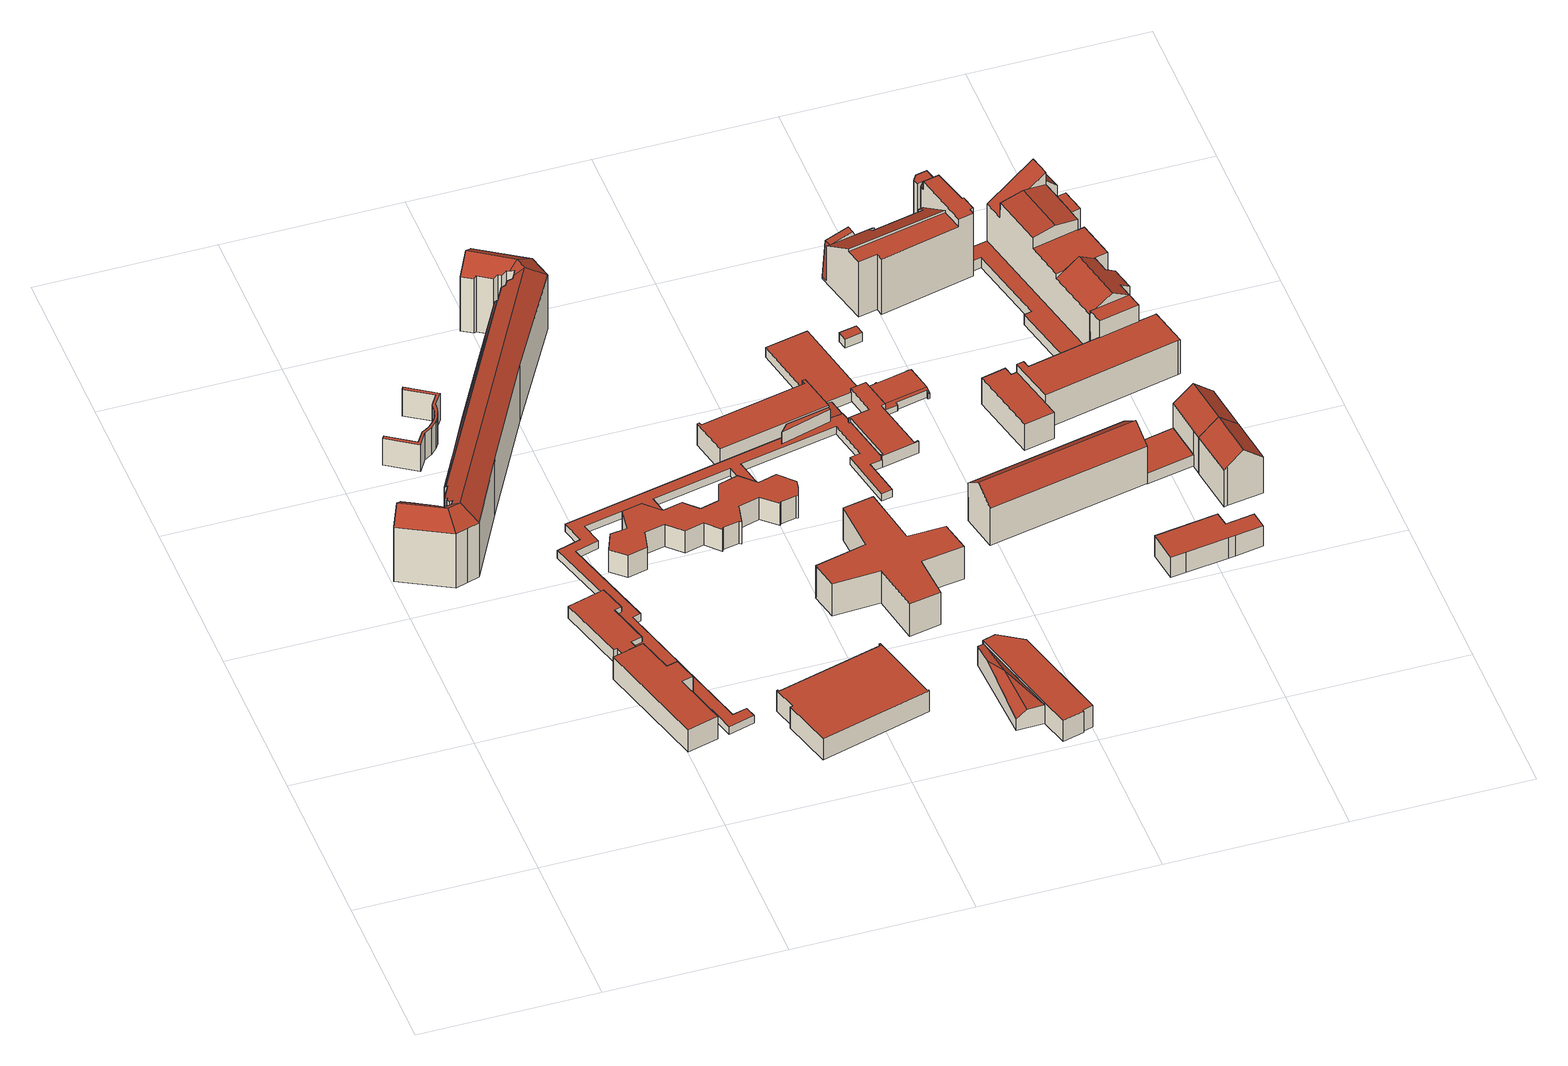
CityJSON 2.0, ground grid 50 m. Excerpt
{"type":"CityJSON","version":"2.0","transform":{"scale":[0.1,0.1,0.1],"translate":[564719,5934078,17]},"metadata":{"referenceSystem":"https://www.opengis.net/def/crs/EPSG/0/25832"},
"CityObjects":{
"building1":{"type":"Building","attributes":{"Gemeindeschluessel":"02000000","Geometrietyp2DReferenz":"3000","function":"31001_2010","roofType":"1000","measuredHeight":7.49,"storeysAboveGround":2},"geometry":[{"type":"MultiSurface","lod":"2","boundaries":[[[0,1,2,3]],[[4,5,6,7]],[[7,6,8,9]],[[9,8,10,11]],[[12,13,14,15]],[[16,17,18,19]],[[3,2,20,21]],[[22,23,24,25,15,14]],[[26,27,28,18,17,22,14,13,29,30]],[[31,32,33,0,3,21,4,7,9,11,24,23,16,19,34,35]],[[12,15,25,10,8,6,5,20,2,1]],[[20,5,4,21]],[[12,1,0,33,29,13]],[[32,31,26,30]],[[35,34,28,27]],[[34,19,18,28]],[[16,23,22,17]],[[31,35,27,26]],[[33,32,30,29]],[[10,25,24,11]]],"semantics":{"surfaces":[{"type":"WallSurface"},{"type":"RoofSurface"},{"type":"GroundSurface"}],"values":[0,0,0,0,0,0,0,0,1,2,1,0,0,0,0,0,0,0,0,0]}}]},
"building2":{"type":"Building","attributes":{"Gemeindeschluessel":"02000000","Geometrietyp2DReferenz":"3000","function":"51009_1610","roofType":"1000","measuredHeight":9},"geometry":[{"type":"MultiSurface","lod":"2","boundaries":[[[36,37,38,39,40,41,42,43,44,45,46,47,48,49,50,51,52,53,54,55,56,57,58,59]],[[60,61,62,63,64,65,66,67,68,69,70,71,72,73,74,75,76,77,78,79,80,81,82,83]],[[83,82,37,36]],[[82,81,38,37]],[[81,80,39,38]],[[80,79,40,39]],[[79,78,41,40]],[[78,77,42,41]],[[77,76,43,42]],[[76,75,44,43]],[[75,74,45,44]],[[74,73,46,45]],[[73,72,47,46]],[[72,71,48,47]],[[71,70,49,48]],[[70,69,50,49]],[[69,68,51,50]],[[68,67,52,51]],[[67,66,53,52]],[[66,65,54,53]],[[65,64,55,54]],[[64,63,56,55]],[[63,62,57,56]],[[62,61,58,57]],[[61,60,59,58]],[[60,83,36,59]]],"semantics":{"surfaces":[{"type":"GroundSurface"},{"type":"RoofSurface"},{"type":"WallSurface"}],"values":[0,1,2,2,2,2,2,2,2,2,2,2,2,2,2,2,2,2,2,2,2,2,2,2,2,2]}}]},
"building3":{"type":"Building","attributes":{"Gemeindeschluessel":"02000000","Geometrietyp2DReferenz":"3000","function":"31001_1010","roofType":"3100","measuredHeight":22.39,"storeysAboveGround":5},"geometry":[{"type":"MultiSurface","lod":"2","boundaries":[[[84,85,86,87,88]],[[89,90,91,85,84]],[[92,93,94,95,96]],[[97,98,99,100,101]],[[99,102,103,100]],[[104,91,90,105]],[[105,90,89,106]],[[107,108,109,110]],[[111,112,113,114]],[[114,113,115,116]],[[117,118,108,107]],[[119,120,121,122]],[[122,121,123,124]],[[125,93,92,126]],[[127,128,129,130]],[[131,132,133,134]],[[134,133,135,136]],[[136,135,137,138]],[[139,140,141,142]],[[142,141,143,144]],[[144,143,145,146]],[[146,145,147,148]],[[149,150,151,152]],[[153,154,155,156]],[[157,103,102,158]],[[159,160,161,162]],[[162,161,163,164]],[[164,163,165,166]],[[166,165,167,168]],[[129,128,102,99,85,91]],[[94,93,125,112,111,138,137]],[[127,130,104,105,106,169,159,162,164,166,168,170,171,172,173,119,122,124,117,107,110,174,175,131,134,136,138,111,114,116,153,156,176,177,178,139,142,144,146,148,149,152,157,158]],[[89,84,179,180]],[[181,182,167,165,163,161,160,179,84,88,183]],[[123,121,120,86,85,99,98,155,154,115,113,112,125,126,109,108,118]],[[184,185,101,100,186,147,145,143,141,140]],[[151,150,186,100,103]],[[179,160,159,169,180]],[[89,180,169,106]],[[86,120,119,173,87]],[[104,130,129,91]],[[151,103,157,152]],[[176,156,155,98,97]],[[177,176,97,101,185]],[[185,184,178,177]],[[184,140,139,178]],[[149,148,147,186,150]],[[132,131,175,187]],[[127,158,102,128]],[[175,174,96,95,187]],[[123,118,117,124]],[[115,154,153,116]],[[174,110,109,126,92,96]],[[173,172,183,88,87]],[[181,183,172,171]],[[182,181,171,170]],[[167,182,170,168]],[[132,187,95,94,137,135,133]]],"semantics":{"surfaces":[{"type":"RoofSurface"},{"type":"WallSurface"},{"type":"GroundSurface"}],"values":[0,0,0,0,0,1,1,1,1,1,1,1,1,1,1,1,1,1,1,1,1,1,1,1,1,1,1,1,1,0,1,2,0,0,0,0,0,1,1,1,1,1,1,1,1,1,1,1,1,1,1,1,1,1,1,1,1,0]}}]},
"building4":{"type":"Building","attributes":{"Gemeindeschluessel":"02000000","Geometrietyp2DReferenz":"3000","function":"31001_3210","roofType":"1000","measuredHeight":7.12,"storeysAboveGround":1},"geometry":[{"type":"MultiSurface","lod":"2","boundaries":[[[188,189,190,191]],[[191,190,192,193]],[[193,192,194,195]],[[195,194,196,197]],[[198,199,200,201]],[[201,200,202,203]],[[203,202,189,188]],[[204,205,206,207]],[[206,205,208,209,196,194,192,190,189,202,200,199]],[[198,201,203,188,191,193,195,197,210,211,204,207]],[[198,207,206,199]],[[204,211,208,205]],[[211,210,209,208]],[[210,197,196,209]]],"semantics":{"surfaces":[{"type":"WallSurface"},{"type":"RoofSurface"},{"type":"GroundSurface"}],"values":[0,0,0,0,0,0,0,0,1,2,0,0,0,0]}}]},
"building5":{"type":"Building","attributes":{"Gemeindeschluessel":"02000000","Geometrietyp2DReferenz":"3000","function":"31001_3020","roofType":"1000","measuredHeight":7.54,"storeysAboveGround":2},"geometry":[{"type":"MultiSurface","lod":"2","boundaries":[[[212,213,214,215]],[[216,217,218,219]],[[220,221,222,223]],[[224,225,226,227]],[[228,229,230,231]],[[232,228,231,233,234,235,236,224,227,220,223,237,238,239,240,241,242,243,244,245,246,247,248,216,219,249,250,212,215,251,252,253]],[[254,255,256,257,258,259,222,221,226,225,260,261,262,263,230,229,264,265,266,214,213,267,268,218,217,269,270,271,272,273,274]],[[273,272,245,244]],[[272,271,246,245]],[[269,217,216,248]],[[262,261,235,234]],[[264,229,228,232]],[[226,221,220,227]],[[252,265,264,232]],[[266,265,252,251]],[[263,262,234,233]],[[230,263,233,231]],[[214,266,251,215]],[[260,225,224,236]],[[261,260,236,235]],[[267,213,212,250]],[[268,267,250,249]],[[218,268,249,219]],[[259,258,238,237]],[[222,259,237,223]],[[270,269,248,247]],[[258,257,239,238]],[[271,270,247,246]],[[257,256,240,239]],[[256,255,241,240]],[[255,254,242,241]],[[254,274,243,242]],[[274,273,244,243]],[[252,232,253]]],"semantics":{"surfaces":[{"type":"WallSurface"},{"type":"GroundSurface"},{"type":"RoofSurface"}],"values":[0,0,0,0,0,1,2,0,0,0,0,0,0,0,0,0,0,0,0,0,0,0,0,0,0,0,0,0,0,0,0,0,0,2]}}]},
"building6":{"type":"Building","attributes":{"Gemeindeschluessel":"02000000","Geometrietyp2DReferenz":"3000","function":"51009_1610","roofType":"1000","measuredHeight":6.58},"geometry":[{"type":"MultiSurface","lod":"2","boundaries":[[[275,276,277,278,279]],[[280,281,282,283]],[[284,285,286,287]],[[288,289,290,291]],[[292,293,294,295]],[[296,297,298,299]],[[300,301,302,303]],[[304,305,306,307]],[[308,309,310,311]],[[312,313,314,315]],[[316,317,318,319]],[[320,279,278,321]],[[276,275,322]],[[276,323,277]],[[324,325,326,327]],[[328,329,330,331]],[[332,333,334,335]],[[335,334,336,337]],[[337,336,338,339]],[[340,341,342,343]],[[344,345,346,347]],[[348,349,350,351]],[[285,284,352,353]],[[354,355,287,286]],[[305,304,356,357]],[[358,359,357,356]],[[311,310,359,358]],[[360,361,362,363]],[[315,314,317,316,322,364,365,366]],[[363,362,367,368]],[[344,347,369,360,363,368,340,343,308,311,358,356,304,307,300,303,370,371,372,352,284,287,355,296,299,373,292,295,374,288,291,375,280,283,348,351,376,365,364,320,321,324,327,328,331,332,335,337,339]],[[282,281,377,290,289,378,294,293,379,298,297,354,286,285,353,380,381,382,302,301,306,305,357,359,310,309,342,341,367,362,361,383,346,345,338,336,334,333,330,329,326,325,323,276,322,316,319,312,315,366,384,350,349]],[[350,384,376,351]],[[380,353,352,372]],[[282,349,348,283]],[[382,381,371,370]],[[381,380,372,371]],[[384,366,365,376]],[[302,382,370,303]],[[367,341,340,368]],[[323,325,324,321,278,277]],[[346,383,369,347]],[[330,333,332,331]],[[338,345,344,339]],[[383,361,360,369]],[[326,329,328,327]],[[320,364,322,275,279]],[[313,312,319,318]],[[342,309,308,343]],[[306,301,300,307]],[[298,379,373,299]],[[354,297,296,355]],[[379,293,292,373]],[[294,378,374,295]],[[378,289,288,374]],[[290,377,375,291]],[[377,281,280,375]],[[313,318,317,314]]],"semantics":{"surfaces":[{"type":"RoofSurface"},{"type":"WallSurface"},{"type":"GroundSurface"}],"values":[0,1,1,1,1,1,1,1,1,1,1,1,1,1,1,1,1,1,1,1,1,1,1,1,1,1,1,1,1,1,2,0,1,1,1,1,1,1,1,1,1,1,1,1,1,1,1,1,1,1,1,1,1,1,1,1,1,0]}}]},
"building7":{"type":"Building","attributes":{"Gemeindeschluessel":"02000000","Geometrietyp2DReferenz":"3000","function":"31001_3020","roofType":"1000","measuredHeight":10.84,"storeysAboveGround":3},"geometry":[{"type":"MultiSurface","lod":"2","boundaries":[[[385,386,387,388]],[[389,385,388,390,391,392,393,394,395,396,397,398]],[[399,400,387,386,401,402,403,404,405,406,407,408]],[[408,407,393,392]],[[407,406,394,393]],[[405,404,396,395]],[[402,401,389,398]],[[403,402,398,397]],[[387,400,390,388]],[[401,386,385,389]],[[404,403,397,396]],[[406,405,395,394]],[[399,408,392,391]],[[400,399,391,390]]],"semantics":{"surfaces":[{"type":"WallSurface"},{"type":"GroundSurface"},{"type":"RoofSurface"}],"values":[0,1,2,0,0,0,0,0,0,0,0,0,0,0]}}]},
"building8":{"type":"Building","attributes":{"Gemeindeschluessel":"02000000","Geometrietyp2DReferenz":"3000","function":"31001_3060","roofType":"3500","measuredHeight":8.21,"storeysAboveGround":2},"geometry":[{"type":"MultiSurface","lod":"2","boundaries":[[[409,410,411,412]],[[410,413,414,411]],[[415,416,413,410]],[[417,418,419,420]],[[409,412,418,417,421]],[[417,420,416,415,421]],[[420,419,414,413,416]],[[419,418,412,411,414]],[[409,421,415,410]]],"semantics":{"surfaces":[{"type":"RoofSurface"},{"type":"GroundSurface"},{"type":"WallSurface"}],"values":[0,0,0,1,2,2,2,2,0]}}]},
"building9":{"type":"Building","attributes":{"Gemeindeschluessel":"02000000","Geometrietyp2DReferenz":"3000","function":"31001_3060","roofType":"1000","measuredHeight":7.19,"storeysAboveGround":2},"geometry":[{"type":"MultiSurface","lod":"2","boundaries":[[[422,423,424,425,426,427,428,429,430]],[[431,432,433,434,435,436,437,438,439]],[[431,430,429,432]],[[432,429,428,433]],[[433,428,427,434]],[[434,427,426,435]],[[435,426,425,436]],[[436,425,424,437]],[[437,424,423,438]],[[438,423,422,439]],[[439,422,430,431]]],"semantics":{"surfaces":[{"type":"RoofSurface"},{"type":"GroundSurface"},{"type":"WallSurface"}],"values":[0,1,2,2,2,2,2,2,2,2,2]}}]},
"building10":{"type":"Building","attributes":{"Gemeindeschluessel":"02000000","Geometrietyp2DReferenz":"3000","function":"31001_3020","roofType":"1000","measuredHeight":7.2,"storeysAboveGround":2},"geometry":[{"type":"MultiSurface","lod":"2","boundaries":[[[440,441,442,443,444,445,446,447]],[[448,449,450,451,452,453,454,455]],[[450,445,444,451]],[[451,444,443,452]],[[452,443,442,453]],[[453,442,441,454]],[[454,441,440,455]],[[448,447,446,449]],[[449,446,445,450]],[[448,455,440,447]]],"semantics":{"surfaces":[{"type":"RoofSurface"},{"type":"GroundSurface"},{"type":"WallSurface"}],"values":[0,1,2,2,2,2,2,2,2,2]}}]},
"building11":{"type":"Building","attributes":{"name":"Rudolf-Roß-Grundschule","Gemeindeschluessel":"02000000","Geometrietyp2DReferenz":"3000","function":"31001_3020","roofType":"1000","measuredHeight":3.32,"storeysAboveGround":1},"geometry":[{"type":"MultiSurface","lod":"2","boundaries":[[[279,456,457,458,459,460]],[[461,462,463,464,465,466]],[[461,460,459,462]],[[462,459,458,463]],[[463,458,457,464]],[[464,457,456,465]],[[465,456,279,466]],[[461,466,279,460]]],"semantics":{"surfaces":[{"type":"RoofSurface"},{"type":"GroundSurface"},{"type":"WallSurface"}],"values":[0,1,2,2,2,2,2,2]}}]},
"building12":{"type":"Building","attributes":{"Gemeindeschluessel":"02000000","Geometrietyp2DReferenz":"3000","function":"31001_3020","roofType":"1000","measuredHeight":3.85,"storeysAboveGround":1},"geometry":[{"type":"MultiSurface","lod":"2","boundaries":[[[467,468,469,470,471,472,473,474,475,476]],[[477,478,468,467]],[[479,480,481,482]],[[482,481,483,484]],[[484,483,485,486]],[[486,485,487,488]],[[489,490,491,492]],[[492,491,493,494]],[[495,475,474,496]],[[496,474,473,497]],[[497,473,472,498]],[[498,472,471,499]],[[499,471,470,500]],[[500,470,469,501]],[[502,503,504,505]],[[505,504,506,507]],[[508,509,510,511]],[[487,485,483,481,480,493,491,490,512,513,514,515,516,517]],[[509,508,501,469,468,478]],[[502,505,507,518,489,492,494,479,482,484,486,488,519,520,521,495,496,497,498,499,500,501,508,511]],[[495,521,515,514,476,475]],[[514,513,522,477,467,476]],[[503,502,511,510]],[[521,520,516,515]],[[520,519,517,516]],[[489,518,512,490]],[[518,507,506,522,513,512]],[[519,488,487,517]],[[479,494,493,480]],[[503,510,509,478,477,522,506,504]]],"semantics":{"surfaces":[{"type":"RoofSurface"},{"type":"WallSurface"},{"type":"GroundSurface"}],"values":[0,0,1,1,1,1,1,1,1,1,1,1,1,1,1,1,1,0,1,2,1,1,1,1,1,1,1,1,1,0]}}]},
"building13":{"type":"Building","attributes":{"Gemeindeschluessel":"02000000","Geometrietyp2DReferenz":"3000","function":"31001_2460","roofType":"1000","measuredHeight":3,"storeysAboveGround":1},"geometry":[{"type":"MultiSurface","lod":"2","boundaries":[[[523,524,525,526]],[[527,528,529,530]],[[530,529,524,523]],[[529,528,525,524]],[[528,527,526,525]],[[527,530,523,526]]],"semantics":{"surfaces":[{"type":"GroundSurface"},{"type":"RoofSurface"},{"type":"WallSurface"}],"values":[0,1,2,2,2,2]}}]},
"building14":{"type":"Building","attributes":{"Gemeindeschluessel":"02000000","Geometrietyp2DReferenz":"3000","function":"31001_1010","roofType":"3100","measuredHeight":17.07,"storeysAboveGround":4},"geometry":[{"type":"MultiSurface","lod":"2","boundaries":[[[531,532,533,534]],[[535,536,534,533,537]],[[538,531,534,536]],[[532,531,538,539,540]],[[537,533,532,540]],[[538,536,535,539]],[[537,540,539,535]]],"semantics":{"surfaces":[{"type":"GroundSurface"},{"type":"WallSurface"},{"type":"RoofSurface"}],"values":[0,1,1,1,1,2,2]}}]},
"building15":{"type":"Building","attributes":{"Gemeindeschluessel":"02000000","Geometrietyp2DReferenz":"3000","function":"31001_1010","roofType":"1000","measuredHeight":6.84,"storeysAboveGround":1},"geometry":[{"type":"MultiSurface","lod":"2","boundaries":[[[541,542,543,544]],[[544,543,545,546]],[[547,548,549,550]],[[551,552,553,554]],[[549,548,555,553,552,556,545,543,542]],[[557,547,550,541,544,546,558,551,554]],[[551,558,556,552]],[[547,557,555,548]],[[557,554,553,555]],[[558,546,545,556]],[[541,550,549,542]]],"semantics":{"surfaces":[{"type":"WallSurface"},{"type":"RoofSurface"},{"type":"GroundSurface"}],"values":[0,0,0,0,1,2,0,0,0,0,0]}}]},
"building16":{"type":"Building","attributes":{"Gemeindeschluessel":"02000000","Geometrietyp2DReferenz":"3000","function":"31001_1120","roofType":"2100","measuredHeight":25.04,"storeysAboveGround":6},"geometry":[{"type":"MultiSurface","lod":"2","boundaries":[[[559,560,561,562]],[[560,563,564,565,561]],[[564,566,567,568,565]],[[569,570,571,572,573,574,575]],[[576,577,578,579,580]],[[581,582,583,584]],[[585,586,587,588]],[[589,590,591,592]],[[566,593,567]],[[594,595,596,597]],[[597,596,598,599]],[[600,601,602,603]],[[603,602,604,605]],[[606,607,608,609]],[[609,608,610,611]],[[611,610,612,613]],[[614,615,616,617]],[[618,619,620,621]],[[622,623,624,592]],[[592,624,625,589]],[[589,625,626,627]],[[627,626,628,629]],[[630,631,632,590]],[[590,632,633,591]],[[634,635,636,637]],[[584,573,572,581]],[[638,570,569]],[[639,640,641,642]],[[642,641,643,644]],[[645,646,647]],[[648,649,650]],[[588,651,652,585]],[[653,577,576]],[[654,579,578,655]],[[656,583,582,657]],[[658,587,586,659]],[[660,661,662,663]],[[664,665,666,667]],[[668,669,670,671]],[[672,673,674,675]],[[676,677,678,604,602,601]],[[636,635,643,641,640,679,680,633,632,631]],[[629,628,681,676,601,600]],[[644,643,635,634]],[[650,649,682,683,684,575,574,680,679,685]],[[591,633,680,574,573,584,583,656]],[[637,636,631,630]],[[623,622,671,670,621,620]],[[686,654,655,687,639,642,644,634,637,630,590,589,627,629,600,603,605,688,689,594,597,599,606,609,611,690,664,667,668,671,622,592,591,656,657,691,692,658,659,693,694,660,663,695,696,672,675]],[[697,612,610,608,607,598,596,595,593,566,563,698,699]],[[664,690,611,613,614,617]],[[616,615,618,621,670,669,666,665]],[[700,684,683,701]],[[702,648,650,685,703,653,576,704]],[[705,652,651,638,569,700,701,706]],[[707,674,673,708,645,647,702,704,580]],[[689,688,562,561,565,568]],[[688,605,604,678,699,698,559,562]],[[598,607,606,599]],[[697,699,678,677]],[[666,669,668,667]],[[619,618,615,614,613,612,697,677,676,681]],[[638,651,692,691,571,570]],[[705,706,709,710,694,693]],[[645,708,696,695,711,646]],[[707,580,579,654,686]],[[674,707,686,675]],[[708,673,672,696]],[[687,655,578,577,653,703]],[[576,580,704]],[[693,659,586,585,652,705]],[[658,692,651,588,587]],[[648,702,647]],[[711,695,663,662]],[[661,660,694,710]],[[709,706,701,683,682]],[[639,687,703,685,679,640]],[[569,575,684,700]],[[691,657,582,581,572,571]],[[616,665,664,617]],[[563,566,564]],[[594,689,568,567,593,595]],[[698,563,560,559]],[[709,682,649,648,647,646,711,662,661,710]],[[619,681,628,626,625,624,623,620]]],"semantics":{"surfaces":[{"type":"RoofSurface"},{"type":"WallSurface"},{"type":"GroundSurface"}],"values":[0,0,0,0,0,0,0,0,1,1,1,1,1,1,1,1,1,1,1,1,1,1,1,1,1,1,1,1,1,1,1,1,1,1,1,1,1,1,1,1,0,0,1,1,1,1,1,1,2,0,0,0,0,0,0,0,1,1,1,1,1,1,1,1,1,1,1,1,1,1,1,1,1,1,1,1,1,1,1,1,1,1,1,0,0]}}]},
"building17":{"type":"Building","attributes":{"Gemeindeschluessel":"02000000","Geometrietyp2DReferenz":"3000","function":"31001_1010","roofType":"1000","measuredHeight":11.42,"storeysAboveGround":6},"geometry":[{"type":"MultiSurface","lod":"2","boundaries":[[[712,713,714,715,716,717,718,719,720]],[[721,722,723,724]],[[725,726,727,728]],[[729,718,717,730]],[[731,716,715,732]],[[732,715,714,733]],[[734,713,712,735]],[[736,720,719,737]],[[727,726,738,736,737,739,723,722]],[[740,725,728,721,724,741,729,730,731,732,733,734,735]],[[721,728,727,722]],[[740,735,712,720,736,738]],[[734,733,714,713]],[[731,730,717,716]],[[725,740,738,726]],[[729,741,739,737,719,718]],[[741,724,723,739]]],"semantics":{"surfaces":[{"type":"RoofSurface"},{"type":"WallSurface"},{"type":"GroundSurface"}],"values":[0,1,1,1,1,1,1,1,0,2,1,1,1,1,1,1,1]}}]},
"building18":{"type":"Building","attributes":{"Gemeindeschluessel":"02000000","Geometrietyp2DReferenz":"3000","function":"31001_2100","roofType":"1000","measuredHeight":3.64,"storeysAboveGround":1},"geometry":[{"type":"MultiSurface","lod":"2","boundaries":[[[742,743,744,745]],[[746,747,748,749]],[[747,746,742,745]],[[746,749,743,742]],[[749,748,744,743]],[[748,747,745,744]]],"semantics":{"surfaces":[{"type":"RoofSurface"},{"type":"GroundSurface"},{"type":"WallSurface"}],"values":[0,1,2,2,2,2]}}]},
"building19":{"type":"Building","attributes":{"Gemeindeschluessel":"02000000","Geometrietyp2DReferenz":"3000","function":"31001_1010","roofType":"3100","measuredHeight":16.88,"storeysAboveGround":4},"geometry":[{"type":"MultiSurface","lod":"2","boundaries":[[[750,751,752,753,754]],[[752,755,756,753]],[[757,751,750,758]],[[758,750,754,759]],[[760,756,755,761]],[[761,755,752,751,757]],[[759,754,753,756,760]],[[759,760,761,757,758]]],"semantics":{"surfaces":[{"type":"RoofSurface"},{"type":"WallSurface"},{"type":"GroundSurface"}],"values":[0,0,1,1,1,1,1,2]}}]},
"building20":{"type":"Building","attributes":{"Gemeindeschluessel":"02000000","Geometrietyp2DReferenz":"3000","function":"31001_1010","roofType":"3100","measuredHeight":16.71,"storeysAboveGround":4},"geometry":[{"type":"MultiSurface","lod":"2","boundaries":[[[762,754,753,763,764]],[[753,765,766,767,763]],[[768,754,762,769]],[[769,762,764,770]],[[771,767,766,772]],[[772,766,765,773]],[[773,765,753,754,768]],[[770,764,763,767,771]],[[770,771,772,773,768,769]]],"semantics":{"surfaces":[{"type":"RoofSurface"},{"type":"WallSurface"},{"type":"GroundSurface"}],"values":[0,0,1,1,1,1,1,1,2]}}]}
},
"vertices":[
[437,657,31],[437,657,71],[426,654,71],[426,654,31],[476,879,31],[476,879,71],[498,803,71],[498,803,31],[477,797,71],[477,797,31],[510,678,71],[510,678,31],[451,607,71],[451,607,106],[492,618,106],[492,618,71],[552,524,31],[552,524,106],[571,458,106],[571,458,31],[371,849,71],[371,849,31],[521,516,106],[521,516,31],[478,669,31],[478,669,71],[494,269,106],[581,293,106],[538,449,106],[451,606,106],[404,593,106],[494,269,31],[404,593,31],[451,606,31],[538,449,31],[581,293,31],
[216,1516,49],[192,1478,49],[108,1532,49],[114,1540,49],[189,1490,49],[211,1523,49],[223,1529,49],[235,1537,49],[245,1547,49],[254,1558,49],[261,1571,49],[265,1584,49],[268,1598,49],[268,1612,49],[289,1645,49],[216,1692,49],[220,1700,49],[302,1647,49],[277,1610,49],[276,1593,49],[272,1578,49],[266,1563,49],[258,1549,49],[239,1529,49],[239,1529,139],[258,1549,139],[266,1563,139],[272,1578,139],[276,1593,139],[277,1610,139],[302,1647,139],[220,1700,139],[216,1692,139],[289,1645,139],[268,1612,139],[268,1598,139],[265,1584,139],[261,1571,139],[254,1558,139],[245,1547,139],[235,1537,139],[223,1529,139],[211,1523,139],[189,1490,139],[114,1540,139],[108,1532,139],[192,1478,139],[216,1516,139],
[140,1111,249],[175,1121,249],[159,1142,231],[158,1140,233],[139,1150,221],[142,1055,209],[176,1065,209],[210,1076,209],[175,1232,211],[526,1857,211],[525,1858,211],[225,1334,203],[171,1234,206],[596,1925,236],[590,1914,230],[619,1913,249],[611,1948,249],[585,1932,229],[679,1910,209],[662,1981,209],[210,1076,25],[176,1065,25],[142,1055,25],[155,1185,25],[155,1185,213],[179,1230,213],[179,1230,25],[527,1857,25],[527,1857,210],[553,1902,210],[553,1902,25],[563,1898,218],[563,1898,25],[162,1181,25],[162,1181,219],[166,1154,25],[166,1154,231],[160,1157,226],[160,1157,25],[157,1172,220],[157,1172,25],[526,1857,209],[175,1232,209],[499,1601,25],[499,1601,213],[325,1288,212],[325,1288,25],[305,1480,25],[305,1480,202],[383,1620,202],[383,1620,25],[464,1760,204],[464,1760,25],[520,1860,205],[520,1860,25],[555,1938,25],[555,1938,221],[543,1934,214],[543,1934,25],[505,1959,214],[505,1959,25],[498,1956,209],[498,1956,25],[468,1975,209],[468,1975,25],[523,2060,25],[523,2060,216],[528,2068,209],[528,2068,25],[571,1912,25],[571,1912,218],[584,1904,229],[584,1904,25],[662,1981,25],[679,1910,25],[47,1219,25],[47,1219,206],[51,1225,201],[51,1225,25],[83,1209,201],[83,1209,25],[80,1204,205],[80,1204,25],[127,1179,205],[127,1179,25],[0,1129,25],[122,1171,25],[132,1165,25],[134,1153,25],[158,1140,25],[171,1234,25],[228,1339,25],[596,1925,25],[578,1936,25],[564,1933,25],[23,1172,249],[0,1129,209],[132,1165,213],[122,1171,213],[134,1153,221],[564,1933,221],[578,1936,229],[498,2022,249],[228,1339,203],
[757,347,28],[757,347,99],[760,348,99],[760,348,28],[762,343,99],[762,343,28],[1060,423,99],[1060,423,28],[1059,430,99],[1059,430,28],[808,134,28],[808,134,99],[769,276,99],[769,276,28],[776,278,99],[776,278,28],[1121,224,28],[1121,224,99],[1122,220,99],[1122,220,28],[1117,223,99],[1062,430,99],[1062,430,28],[1117,223,28],
[926,1144,29],[926,1144,104],[968,1103,104],[968,1103,29],[760,1094,29],[760,1094,104],[797,1056,104],[797,1056,29],[827,970,29],[827,970,104],[824,964,104],[824,964,29],[878,975,29],[878,975,104],[873,979,104],[873,979,29],[1046,1022,29],[1046,1022,104],[1041,1024,104],[1041,1024,29],[1055,1050,29],[996,1014,29],[993,1009,29],[950,1048,29],[890,1032,29],[786,1002,29],[732,989,29],[691,1029,29],[633,1016,29],[621,961,29],[565,947,29],[525,984,29],[548,1039,29],[596,1046,29],[605,1111,29],[661,1123,29],[704,1081,29],[850,1070,29],[869,1129,29],[1020,1117,29],[1060,1074,29],[1062,1072,29],[565,947,104],[621,961,104],[633,1016,104],[691,1029,104],[732,989,104],[786,1002,104],[890,1032,104],[950,1048,104],[993,1009,104],[996,1014,104],[1055,1050,104],[1060,1074,104],[1020,1117,104],[869,1129,104],[850,1070,104],[704,1081,104],[661,1123,104],[605,1111,104],[596,1046,104],[548,1039,104],[525,984,104],
[1232,1326,58],[1248,1329,55],[1271,1334,52],[1260,1387,52],[1220,1379,58],[477,797,30],[477,797,55],[498,803,55],[498,803,30],[541,780,30],[541,780,55],[518,773,55],[518,773,30],[491,622,30],[491,622,55],[478,669,55],[478,669,30],[571,458,30],[571,458,55],[552,524,55],[552,524,30],[679,353,30],[679,353,55],[688,321,55],[688,321,30],[671,1114,30],[671,1114,55],[688,1135,55],[688,1135,30],[724,1124,30],[724,1124,55],[695,1090,55],[695,1090,30],[931,1139,30],[931,1139,55],[948,1159,55],[948,1159,30],[1087,1273,55],[1087,1273,95],[1110,1300,95],[1110,1300,55],[1230,1325,55],[1230,1325,95],[1232,1315,95],[1232,1315,55],[1220,1379,30],[1260,1387,30],[1232,1326,55],[1271,1334,55],[1278,1300,30],[1278,1300,55],[1274,1299,55],[1274,1299,30],[1275,1294,30],[1275,1294,55],[1279,1295,55],[1279,1295,30],[1312,1141,30],[1312,1141,55],[1308,1140,55],[1308,1140,30],[1309,1134,55],[1309,1134,30],[1274,1127,55],[1274,1127,30],[983,1147,30],[983,1147,55],[955,1116,55],[955,1116,30],[1296,1019,30],[1296,1019,55],[1266,1013,55],[1266,1013,30],[476,879,30],[476,879,55],[419,1075,55],[419,1075,30],[462,1057,30],[462,1057,55],[638,342,55],[638,342,30],[712,1181,30],[712,1181,55],[934,1228,30],[934,1228,55],[1264,1176,30],[1264,1176,55],[1240,1292,55],[1240,1292,30],[1232,1326,30],[471,1164,30],[471,1164,55],[965,1235,55],[965,1235,30],[1235,1170,30],[679,1175,30],[514,1140,30],[529,1076,30],[614,300,30],[522,630,30],[510,678,30],[488,1095,30],[510,678,55],[522,630,55],[614,300,55],[529,1076,55],[514,1140,55],[679,1175,55],[1235,1170,55],[488,1095,55],
[1257,526,26],[1257,526,135],[1168,509,135],[1168,509,26],[1248,653,26],[1141,651,26],[1008,645,26],[991,724,26],[1137,760,26],[1128,909,26],[1213,925,26],[1245,755,26],[1351,759,26],[1369,671,26],[1008,645,135],[1141,651,135],[1248,653,135],[1369,671,135],[1351,759,135],[1245,755,135],[1213,925,135],[1128,909,135],[1137,760,135],[991,724,135],
[1299,280,98],[1325,223,107],[1313,355,88],[1296,351,88],[1385,90,87],[1313,355,87],[1338,85,87],[1385,87,87],[1308,84,25],[1296,351,25],[1313,355,25],[1385,87,25],[1308,84,62],
[1313,355,96],[1385,87,96],[1407,7,96],[1467,23,96],[1466,27,96],[1496,36,96],[1418,327,96],[1350,371,96],[1312,360,96],[1312,360,24],[1350,371,24],[1418,327,24],[1496,36,24],[1466,27,24],[1467,23,24],[1407,7,24],[1385,87,24],[1313,355,24],
[1207,1440,99],[1199,1438,99],[1202,1426,99],[902,1362,99],[900,1371,99],[894,1369,99],[918,1259,99],[1232,1326,99],[1232,1326,27],[918,1259,27],[894,1369,27],[900,1371,27],[902,1362,27],[1202,1426,27],[1199,1438,27],[1207,1440,27],
[1317,1399,58],[1316,1403,58],[1339,1408,58],[1287,1655,58],[1167,1630,58],[1167,1630,25],[1287,1655,25],[1339,1408,25],[1316,1403,25],[1317,1399,25],[1220,1379,25],
[1362,1404,58],[1488,1431,58],[1486,1441,49],[1478,1440,49],[1479,1435,53],[1393,1417,53],[1392,1424,48],[1387,1423,48],[1388,1418,51],[1360,1412,51],[1378,1328,59],[1504,1355,59],[1309,1134,29],[1309,1134,68],[1308,1140,68],[1308,1140,29],[1312,1141,68],[1312,1141,29],[1279,1295,68],[1279,1295,29],[1275,1294,68],[1275,1294,29],[1402,1157,29],[1402,1157,68],[1413,1160,68],[1413,1160,29],[1414,1156,68],[1414,1156,29],[1388,1418,29],[1387,1423,29],[1392,1424,29],[1393,1417,29],[1479,1435,29],[1478,1440,29],[1486,1441,29],[1502,1349,29],[1502,1349,53],[1414,1330,53],[1414,1330,29],[1415,1325,48],[1415,1325,29],[1507,1343,29],[1507,1343,46],[1503,1342,46],[1503,1342,29],[1368,1315,68],[1380,1318,68],[1360,1412,68],[1316,1403,68],[1335,1312,68],[1274,1299,68],[1368,1315,29],[1274,1299,29],[1335,1312,29],[1316,1403,29],[1380,1318,48],
[1417,1605,27],[1368,1595,27],[1362,1624,27],[1411,1634,27],[1411,1634,57],[1362,1624,57],[1368,1595,57],[1417,1605,57],
[1476,780,16],[1454,887,16],[1905,984,16],[1929,873,16],[1917,928,187],[1929,873,142],[1905,984,141],[1476,780,142],[1464,834,187],[1454,887,144],
[1859,611,12],[1859,611,81],[2036,638,81],[2036,638,12],[2043,595,81],[2043,595,12],[1913,526,12],[1913,526,81],[1871,520,81],[1871,520,12],[2131,557,12],[2131,557,81],[2053,545,81],[2053,545,12],[2032,542,81],[2123,607,81],[2032,542,12],[2123,607,12],
[1410,1865,15],[1419,1867,133],[1414,1886,133],[1405,1884,15],[1420,1867,133],[1486,1881,146],[1481,1902,146],[1492,1882,133],[1542,1893,10],[1537,1915,10],[1933,1805,228],[1979,1815,259],[1979,1816,259],[1980,1816,259],[1966,1875,259],[1833,1846,169],[1847,1785,169],[1962,1368,182],[1944,1364,182],[1954,1320,182],[2067,1346,182],[2057,1390,182],[1980,1816,232],[2013,1824,198],[1999,1882,198],[1966,1875,232],[2006,1700,213],[2035,1707,213],[2019,1776,213],[1990,1769,213],[1776,1787,9],[1777,1787,9],[1767,1832,9],[1766,1832,9],[1542,1893,133],[1544,1883,9],[1544,1883,140],[1531,1880,140],[1531,1880,9],[1534,1865,150],[1534,1865,9],[1503,1706,9],[1503,1706,196],[1499,1727,196],[1499,1727,9],[1445,1715,196],[1445,1715,9],[1680,1899,9],[1680,1899,149],[1675,1920,134],[1675,1920,9],[1677,1922,133],[1677,1922,9],[1689,1924,133],[1689,1924,9],[1686,1936,9],[1686,1936,195],[1700,1954,195],[1700,1954,9],[1689,1924,195],[1689,1924,222],[1734,1934,222],[1734,1934,195],[1761,1831,9],[1761,1831,222],[1766,1832,222],[1776,1787,222],[1767,1784,222],[1767,1784,9],[1770,1768,222],[1770,1768,9],[1799,1792,9],[1799,1792,44],[1777,1787,44],[1767,1832,44],[1832,1552,9],[1832,1552,44],[1853,1557,44],[1853,1557,9],[1979,1815,220],[1902,1355,9],[1902,1355,44],[1899,1368,44],[1899,1368,9],[1876,1363,44],[1876,1363,9],[2020,1547,183],[2020,1547,185],[2017,1547,185],[1930,1527,185],[1907,1522,185],[1907,1522,170],[1990,1769,220],[2006,1700,220],[1944,1364,171],[2067,1346,9],[1954,1320,9],[1999,1882,9],[2013,1824,9],[2019,1776,9],[2035,1707,9],[2032,1667,9],[2032,1667,185],[2057,1556,185],[2057,1556,9],[1681,1949,9],[1681,1949,195],[1677,1964,195],[1677,1964,9],[1689,1981,9],[1689,1981,195],[1720,1989,195],[1720,1989,9],[2060,1506,9],[2060,1506,164],[2075,1438,164],[2075,1438,9],[1727,1758,196],[1713,1821,196],[1434,1761,196],[1943,1365,44],[1833,1846,44],[1727,1758,222],[1882,1633,185],[1882,1633,220],[1847,1785,220],[1943,1365,170],[2048,1432,9],[1944,1365,9],[1405,1884,9],[1537,1915,9],[1685,1932,9],[1979,1816,9],[1990,1769,9],[2004,1700,9],[2013,1662,9],[2019,1548,9],[2031,1499,9],[1713,1821,204],[1410,1865,133],[1434,1761,204],[1914,1800,231],[1948,1648,231],[1974,1537,212],[1944,1365,171],[2010,1379,212],[2004,1700,220],[2013,1663,220],[2048,1432,182],[2031,1499,183],[2013,1663,185],[2013,1662,185],[2019,1548,185],
[2138,1244,127],[2144,1245,127],[2118,1357,127],[2112,1356,127],[2067,1346,127],[1747,1273,127],[1742,1295,127],[1723,1291,127],[1754,1157,127],[1631,1299,12],[1631,1299,100],[1700,1315,100],[1700,1315,12],[1763,1115,12],[1763,1115,100],[1677,1096,100],[1677,1096,12],[1742,1295,12],[1747,1273,12],[2067,1346,12],[2112,1356,12],[2118,1357,12],[2144,1245,12],[2138,1244,12],[1754,1157,100],[1723,1291,100],[1753,1157,100],[1706,1287,100],[1753,1157,12],[1706,1287,12],
[1929,873,50],[2062,901,50],[2046,1015,50],[1905,984,50],[1929,873,14],[1905,984,14],[2046,1015,14],[2062,901,14],
[2086,733,133],[2095,735,141],[2142,742,179],[2122,881,179],[2066,873,133],[2197,750,133],[2178,889,133],[2095,735,10],[2086,733,10],[2066,873,10],[2178,889,10],[2197,750,10],
[2062,901,132],[2102,1022,179],[2046,1015,133],[2178,889,132],[2158,1027,133],[2155,1029,135],[2066,873,12],[2062,901,12],[2046,1015,12],[2155,1029,12],[2158,1027,12],[2178,889,12]
]}
